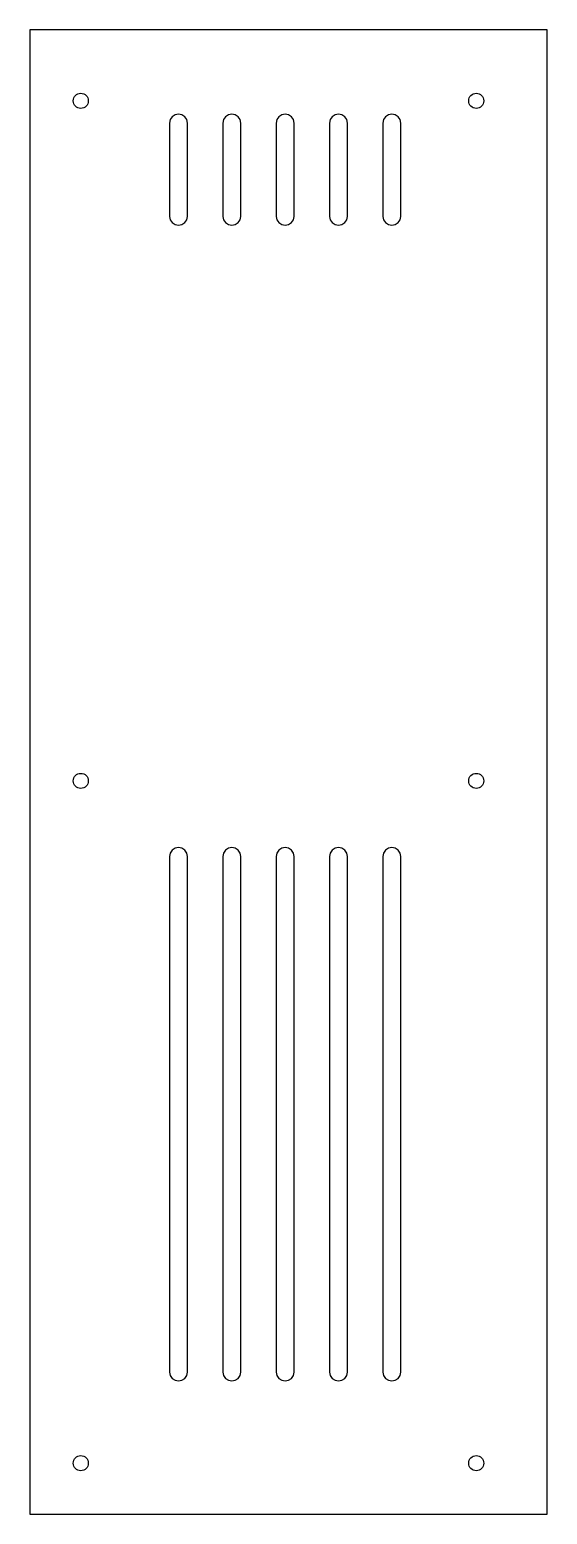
# Model space of a CAD drawing. Header units: millimetres. Extents: x 0 to 116, y 0 to 334.
import ezdxf

# ---------------------------------------------------------------- set-up
doc = ezdxf.new("R2010")
doc.units = ezdxf.units.MM
doc.layers.add('CUT', color=1, linetype='Continuous')

msp = doc.modelspace()

# ---------------------------------------------------------------- linework, layer by layer
at = {"layer": 'CUT'}
for points in [[(0, 0), (116.5, 0), (116.5, 334), (0, 334)], [(35.5, 313), (35.348, 313.765), (34.914, 314.414), (34.265, 314.848), (33.5, 315), (32.735, 314.848), (32.086, 314.414), (31.652, 313.765), (31.5, 313), (31.5, 292), (31.652, 291.235), (32.086, 290.586), (32.735, 290.152), (33.5, 290), (34.265, 290.152), (34.914, 290.586), (35.348, 291.235), (35.5, 292)], [(47.5, 313), (47.348, 313.765), (46.914, 314.414), (46.265, 314.848), (45.5, 315), (44.735, 314.848), (44.086, 314.414), (43.652, 313.765), (43.5, 313), (43.5, 292), (43.652, 291.235), (44.086, 290.586), (44.735, 290.152), (45.5, 290), (46.265, 290.152), (46.914, 290.586), (47.348, 291.235), (47.5, 292)], [(59.5, 313), (59.348, 313.765), (58.914, 314.414), (58.265, 314.848), (57.5, 315), (56.735, 314.848), (56.086, 314.414), (55.652, 313.765), (55.5, 313), (55.5, 292), (55.652, 291.235), (56.086, 290.586), (56.735, 290.152), (57.5, 290), (58.265, 290.152), (58.914, 290.586), (59.348, 291.235), (59.5, 292)], [(71.5, 313), (71.348, 313.765), (70.914, 314.414), (70.265, 314.848), (69.5, 315), (68.735, 314.848), (68.086, 314.414), (67.652, 313.765), (67.5, 313), (67.5, 292), (67.652, 291.235), (68.086, 290.586), (68.735, 290.152), (69.5, 290), (70.265, 290.152), (70.914, 290.586), (71.348, 291.235), (71.5, 292)], [(83.5, 313), (83.348, 313.765), (82.914, 314.414), (82.265, 314.848), (81.5, 315), (80.735, 314.848), (80.086, 314.414), (79.652, 313.765), (79.5, 313), (79.5, 292), (79.652, 291.235), (80.086, 290.586), (80.735, 290.152), (81.5, 290), (82.265, 290.152), (82.914, 290.586), (83.348, 291.235), (83.5, 292)], [(35.5, 148), (35.348, 148.765), (34.914, 149.414), (34.265, 149.848), (33.5, 150), (32.735, 149.848), (32.086, 149.414), (31.652, 148.765), (31.5, 148), (31.5, 32), (31.652, 31.235), (32.086, 30.586), (32.735, 30.152), (33.5, 30), (34.265, 30.152), (34.914, 30.586), (35.348, 31.235), (35.5, 32)], [(47.5, 148), (47.348, 148.765), (46.914, 149.414), (46.265, 149.848), (45.5, 150), (44.735, 149.848), (44.086, 149.414), (43.652, 148.765), (43.5, 148), (43.5, 32), (43.652, 31.235), (44.086, 30.586), (44.735, 30.152), (45.5, 30), (46.265, 30.152), (46.914, 30.586), (47.348, 31.235), (47.5, 32)], [(59.5, 148), (59.348, 148.765), (58.914, 149.414), (58.265, 149.848), (57.5, 150), (56.735, 149.848), (56.086, 149.414), (55.652, 148.765), (55.5, 148), (55.5, 32), (55.652, 31.235), (56.086, 30.586), (56.735, 30.152), (57.5, 30), (58.265, 30.152), (58.914, 30.586), (59.348, 31.235), (59.5, 32)], [(71.5, 148), (71.348, 148.765), (70.914, 149.414), (70.265, 149.848), (69.5, 150), (68.735, 149.848), (68.086, 149.414), (67.652, 148.765), (67.5, 148), (67.5, 32), (67.652, 31.235), (68.086, 30.586), (68.735, 30.152), (69.5, 30), (70.265, 30.152), (70.914, 30.586), (71.348, 31.235), (71.5, 32)], [(83.5, 148), (83.348, 148.765), (82.914, 149.414), (82.265, 149.848), (81.5, 150), (80.735, 149.848), (80.086, 149.414), (79.652, 148.765), (79.5, 148), (79.5, 32), (79.652, 31.235), (80.086, 30.586), (80.735, 30.152), (81.5, 30), (82.265, 30.152), (82.914, 30.586), (83.348, 31.235), (83.5, 32)]]:
    msp.add_lwpolyline(points, close=True, dxfattribs=at)
for centre in [(11.5, 318), (100.5, 318), (11.5, 165), (100.5, 165), (11.5, 11.5), (100.5, 11.5)]:
    msp.add_circle(centre, 1.7, dxfattribs=at)

doc.saveas('drawing.dxf')
